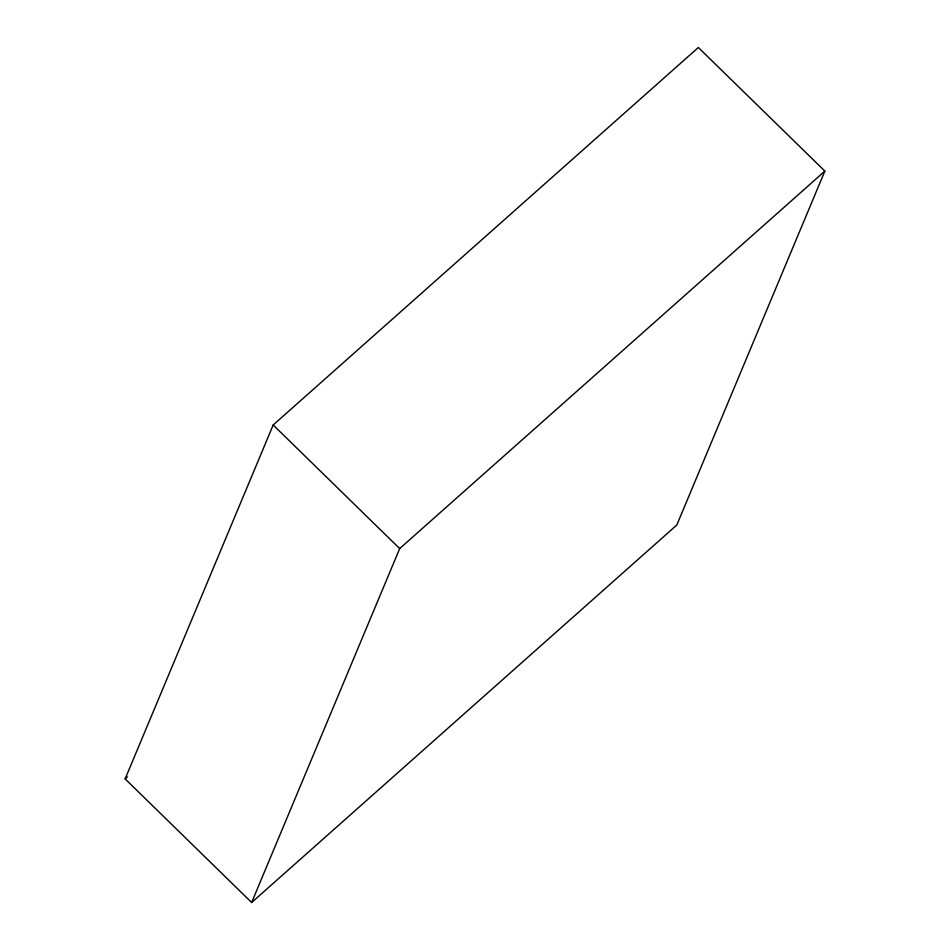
<?xml version="1.0" encoding="UTF-8"?>
<svg xmlns="http://www.w3.org/2000/svg" width="950" height="950" viewBox="0 0 950 950"><rect width="100%" height="100%" fill="white"/><g stroke="black" fill="none" stroke-linecap="round" stroke-linejoin="round"><path stroke-width="1.43" d="M125.139 778.905L273.184 424.983L698.357 47.5L824.861 171.095L676.816 525.018L251.643 902.5L125.139 778.905L127.347 776.934M251.643 902.5L399.689 548.577L824.861 171.095M273.184 424.983L399.689 548.577"/></g></svg>
